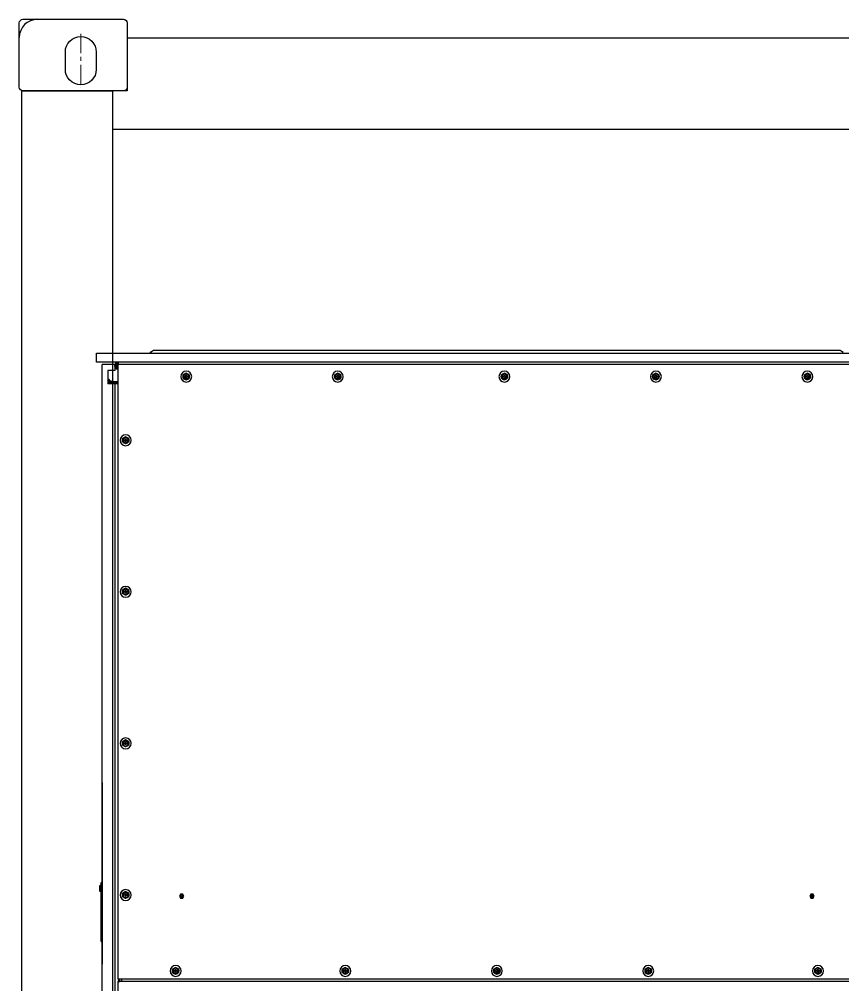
# Model space of a CAD drawing. Header units: millimetres. Extents: x 0 to 87554, y -20854 to 20404.
# Drawn here: x 7009 to 8368, y -10380 to -8788 of the extents above; entities that cross this region are included whole.
import ezdxf

# ---------------------------------------------------------------- set-up
doc = ezdxf.new("R2010")
doc.units = ezdxf.units.MM
doc.linetypes.add('CENTER', pattern=[50.8, 31.75, -6.35, 6.35, -6.35])
doc.layers.get('0').update_dxf_attribs({"lineweight": 15})
for name, color, linetype in [('2401-00071_BSO-M3-15_0', 7, 'Continuous'), ('2401-00198_NFH-M5-12_0', 7, 'Continuous'), ('2401-01089_0', 7, 'Continuous'), ('2401-01144-S-M6-16HWM_0', 7, 'Continuous'), ('4208-10637_0', 7, 'Continuous'), ('4208-10658_0', 7, 'Continuous'), ('4209-40888_0_0', 7, 'Continuous'), ('4212-KH002_041_0', 7, 'Continuous'), ('4212-KH011_041_0', 7, 'Continuous'), ('4215-12649_2_1_0', 7, 'Continuous'), ('4215-12649_2_2_0', 7, 'Continuous'), ('4215-12649_2_3_0', 7, 'Continuous'), ('4215-12653_3_0', 7, 'Continuous'), ('4215-12655_1_0', 7, 'Continuous'), ('4215-12661_1_0', 7, 'Continuous')]:
    doc.layers.add(name, color=color, linetype=linetype)
for name, color, linetype, lineweight in [('AM_0', 7, 'Continuous', 30), ('AM_7N', 4, 'CENTER', 15), ('THICK', 7, 'Continuous', 0)]:
    doc.layers.add(name, color=color, linetype=linetype, lineweight=lineweight)

# ---------------------------------------------------------------- blocks, each defined once
blk = doc.blocks.new('gy7u88')
at = {"layer": '2401-00071_BSO-M3-15_0', "color": 107, "linetype": 'Continuous'}
for p, q in [((905.8, -646), (905.3, -646)), ((905.8, -649.1), (905.3, -649.1)), ((905.8, -652.4), (905.3, -652.4)), ((905.8, -652.6), (905.3, -652.6)), ((905.8, -652.6), (905.8, -646))]:
    blk.add_line(p, q, dxfattribs=at)
at = {"layer": '2401-00198_NFH-M5-12_0', "color": 107, "linetype": 'Continuous'}
for p, q in [((-269.3, -853), (-267.5, -849.8)), ((-267.5, -856.2), (-269.3, -853)), ((-267.5, -849.8), (-263.8, -849.8)), ((-267.5, -852.5), (-267.5, -852.6)), ((-266.8, -852.5), (-267.5, -852.5)), ((-267, -852.6), (-267.5, -853.1)), ((-267.5, -852.6), (-267, -852.6)), ((-267.5, -853.1), (-267.5, -853.1)), ((-267.5, -853.1), (-267.5, -853.2)), ((-267.5, -853.2), (-267.5, -853.3)), ((-267.5, -853.3), (-267.5, -853.4)), ((-267.5, -853.4), (-267.4, -853.4)), ((-263.8, -856.2), (-267.5, -856.2)), ((-267.4, -853.1), (-266.8, -852.6)), ((-267.4, -853.2), (-267.4, -853.1)), ((-267.4, -853.3), (-267.4, -853.2)), ((-267.4, -853.3), (-267.4, -853.3)), ((-267.3, -853.4), (-267.4, -853.3)), ((-267.4, -853.4), (-267.4, -853.5)), ((-267.4, -853.5), (-267.2, -853.5)), ((-267.2, -853.4), (-267.3, -853.4)), ((-267.1, -853.4), (-267.2, -853.4)), ((-267.2, -853.5), (-267.1, -853.5)), ((-267, -853.4), (-267.1, -853.4)), ((-267.1, -853.5), (-267, -853.5)), ((-266.9, -853.3), (-267, -853.3)), ((-267, -853.3), (-267, -853.4)), ((-267, -853.5), (-266.9, -853.4)), ((-266.8, -853.3), (-266.9, -853.3)), ((-266.9, -853.4), (-266.8, -853.4)), ((-266.8, -852.6), (-266.8, -852.5)), ((-266.8, -853.4), (-266.8, -853.3)), ((-266.6, -852.5), (-266.6, -853.5)), ((-266.5, -852.5), (-266.6, -852.5)), ((-266.6, -853.5), (-266.5, -853.5)), ((-266.5, -853.3), (-266.5, -852.5)), ((-266.4, -853.2), (-266.5, -853.3)), ((-266.5, -853.5), (-266.4, -853.4)), ((-266.4, -853.4), (-266.4, -853.2)), ((-266.2, -852.9), (-266.2, -852.9)), ((-266.2, -852.9), (-266.1, -853)), ((-266.1, -853), (-266.2, -852.9)), ((-266.1, -853), (-266.2, -853.1)), ((-266.2, -853.2), (-266.1, -853.1)), ((-266.2, -853.1), (-266.2, -853.2)), ((-266.1, -852.8), (-266.1, -853)), ((-266, -852.8), (-266.1, -852.8)), ((-266.1, -853.1), (-266.1, -853.2)), ((-266.1, -853.2), (-266, -853.2)), ((-266, -853), (-266, -852.8)), ((-265.9, -852.9), (-266, -853)), ((-266, -853), (-265.9, -852.9)), ((-265.9, -853.1), (-266, -853)), ((-266, -853.2), (-266, -853.1)), ((-266, -853.1), (-265.9, -853.2)), ((-265.9, -852.9), (-265.9, -852.9)), ((-265.9, -853.2), (-265.9, -853.1)), ((-265.6, -852.6), (-265.7, -852.7)), ((-265.7, -852.7), (-265.7, -852.8)), ((-265.7, -852.8), (-265.7, -852.9)), ((-265.7, -852.9), (-265.7, -853)), ((-265.7, -853), (-265.6, -853.1)), ((-265.7, -853.4), (-265.7, -853.5)), ((-265.1, -853.4), (-265.7, -853.4)), ((-265.7, -853.5), (-265, -853.5)), ((-265.5, -852.5), (-265.6, -852.6)), ((-265.6, -852.7), (-265.5, -852.6)), ((-265.6, -852.8), (-265.6, -852.7)), ((-265.6, -852.7), (-265.6, -852.7)), ((-265.6, -852.8), (-265.6, -852.8)), ((-265.6, -852.9), (-265.6, -852.8)), ((-265.6, -853), (-265.6, -852.9)), ((-265.5, -853), (-265.6, -853)), ((-265.6, -853.1), (-265.5, -853.1)), ((-265.4, -852.5), (-265.5, -852.5)), ((-265.5, -852.6), (-265.4, -852.6)), ((-265.4, -853), (-265.5, -853)), ((-265.5, -853.1), (-265.4, -853.1)), ((-265.3, -852.5), (-265.4, -852.5)), ((-265.4, -852.6), (-265.3, -852.6)), ((-265.3, -853), (-265.4, -853)), ((-265.4, -853.1), (-265.3, -853.1)), ((-265.2, -852.5), (-265.3, -852.5)), ((-265.3, -852.6), (-265.2, -852.6)), ((-265.2, -853), (-265.3, -853)), ((-265.3, -853.1), (-265.2, -853.1)), ((-265.1, -852.6), (-265.2, -852.5)), ((-265.2, -852.6), (-265.2, -852.7)), ((-265.2, -852.7), (-265.1, -852.8)), ((-265.1, -852.9), (-265.2, -853)), ((-265.2, -853.1), (-265.1, -853.1)), ((-265, -852.7), (-265.1, -852.6)), ((-265.1, -852.8), (-265, -852.8)), ((-265, -852.9), (-265.1, -852.9)), ((-265.1, -853.1), (-265.1, -853.4)), ((-265, -852.8), (-265, -852.7)), ((-265, -853.5), (-265, -852.9)), ((-264.8, -852.5), (-264.8, -853.5)), ((-264.7, -852.5), (-264.8, -852.5)), ((-264.8, -853.5), (-264.6, -853.5)), ((-264.4, -852.5), (-264.7, -853.3)), ((-264.7, -853.3), (-264.7, -852.5)), ((-264.6, -853.5), (-264.3, -852.6)), ((-264.2, -852.5), (-264.4, -852.5)), ((-264.3, -852.6), (-264, -853.5)), ((-264, -853.3), (-264.2, -852.5)), ((-264, -852.5), (-264, -853.3)), ((-263.8, -852.5), (-264, -852.5)), ((-264, -853.5), (-263.8, -853.5)), ((-263.8, -849.8), (-262, -853)), ((-263.8, -853.5), (-263.8, -852.5)), ((-262, -853), (-263.8, -856.2)), ((770.7, -853), (772.5, -849.8)), ((772.5, -856.2), (770.7, -853)), ((772.5, -849.8), (776.2, -849.8)), ((773.2, -852.5), (772.5, -852.5)), ((772.5, -852.5), (772.5, -852.6)), ((773, -852.6), (772.5, -853.1)), ((772.5, -852.6), (773, -852.6)), ((772.5, -853.1), (772.5, -853.1)), ((772.5, -853.1), (772.5, -853.2)), ((772.5, -853.2), (772.5, -853.3)), ((772.5, -853.3), (772.5, -853.4)), ((772.5, -853.4), (772.6, -853.4)), ((776.2, -856.2), (772.5, -856.2)), ((772.6, -853.1), (773.2, -852.6)), ((772.6, -853.2), (772.6, -853.1)), ((772.6, -853.3), (772.6, -853.2)), ((772.7, -853.4), (772.6, -853.3)), ((772.6, -853.3), (772.6, -853.3)), ((772.6, -853.4), (772.6, -853.5)), ((772.6, -853.5), (772.8, -853.5)), ((772.8, -853.4), (772.7, -853.4)), ((772.9, -853.4), (772.8, -853.4)), ((772.8, -853.5), (772.9, -853.5)), ((773, -853.4), (772.9, -853.4)), ((772.9, -853.5), (773, -853.5)), ((773, -853.3), (773, -853.4)), ((773.1, -853.3), (773, -853.3)), ((773, -853.5), (773.1, -853.4)), ((773.2, -853.3), (773.1, -853.3)), ((773.1, -853.4), (773.2, -853.4)), ((773.2, -852.6), (773.2, -852.5)), ((773.2, -853.4), (773.2, -853.3)), ((773.5, -852.5), (773.4, -852.5)), ((773.4, -852.5), (773.4, -853.5)), ((773.4, -853.5), (773.5, -853.5)), ((773.5, -853.3), (773.5, -852.5)), ((773.6, -853.2), (773.5, -853.3)), ((773.5, -853.5), (773.6, -853.4)), ((773.6, -853.4), (773.6, -853.2)), ((773.8, -852.9), (773.8, -852.9)), ((773.8, -852.9), (773.9, -853)), ((773.9, -853), (773.8, -852.9)), ((773.9, -853), (773.8, -853.1)), ((773.8, -853.2), (773.9, -853.1)), ((773.8, -853.1), (773.8, -853.2)), ((774, -852.8), (773.9, -852.8)), ((773.9, -852.8), (773.9, -853)), ((773.9, -853.1), (773.9, -853.2)), ((773.9, -853.2), (774, -853.2)), ((774, -853), (774, -852.8)), ((774.1, -852.9), (774, -853)), ((774, -853), (774.1, -852.9)), ((774.1, -853.1), (774, -853)), ((774, -853.2), (774, -853.1)), ((774, -853.1), (774.1, -853.2)), ((774.1, -852.9), (774.1, -852.9)), ((774.1, -853.2), (774.1, -853.1)), ((774.4, -852.6), (774.3, -852.7)), ((774.3, -852.7), (774.3, -852.8)), ((774.3, -852.8), (774.3, -852.9)), ((774.3, -852.9), (774.3, -853)), ((774.3, -853), (774.4, -853.1)), ((774.9, -853.4), (774.3, -853.4)), ((774.3, -853.4), (774.3, -853.5)), ((774.3, -853.5), (775, -853.5)), ((774.5, -852.5), (774.4, -852.6)), ((774.4, -852.7), (774.5, -852.6)), ((774.4, -852.7), (774.4, -852.7)), ((774.4, -852.8), (774.4, -852.7)), ((774.4, -852.8), (774.4, -852.8)), ((774.4, -852.9), (774.4, -852.8)), ((774.4, -853), (774.4, -852.9)), ((774.5, -853), (774.4, -853)), ((774.4, -853.1), (774.5, -853.1)), ((774.6, -852.5), (774.5, -852.5)), ((774.5, -852.6), (774.6, -852.6)), ((774.6, -853), (774.5, -853)), ((774.5, -853.1), (774.6, -853.1)), ((774.7, -852.5), (774.6, -852.5)), ((774.6, -852.6), (774.7, -852.6)), ((774.7, -853), (774.6, -853)), ((774.6, -853.1), (774.7, -853.1)), ((774.8, -852.5), (774.7, -852.5)), ((774.7, -852.6), (774.8, -852.6)), ((774.8, -853), (774.7, -853)), ((774.7, -853.1), (774.8, -853.1)), ((774.9, -852.6), (774.8, -852.5)), ((774.8, -852.6), (774.8, -852.7)), ((774.8, -852.7), (774.9, -852.8)), ((774.9, -852.9), (774.8, -853)), ((774.8, -853.1), (774.9, -853.1)), ((775, -852.7), (774.9, -852.6)), ((774.9, -852.8), (775, -852.8)), ((775, -852.9), (774.9, -852.9)), ((774.9, -853.1), (774.9, -853.4)), ((775, -852.8), (775, -852.7)), ((775, -853.5), (775, -852.9)), ((775.3, -852.5), (775.2, -852.5)), ((775.2, -852.5), (775.2, -853.5)), ((775.2, -853.5), (775.4, -853.5)), ((775.6, -852.5), (775.3, -853.3)), ((775.3, -853.3), (775.3, -852.5)), ((775.4, -853.5), (775.7, -852.6)), ((775.8, -852.5), (775.6, -852.5)), ((775.7, -852.6), (776, -853.5)), ((776, -853.3), (775.8, -852.5)), ((776.2, -852.5), (776, -852.5)), ((776, -852.5), (776, -853.3)), ((776, -853.5), (776.2, -853.5)), ((776.2, -849.8), (778, -853)), ((776.2, -853.5), (776.2, -852.5)), ((778, -853), (776.2, -856.2))]:
    blk.add_line(p, q, dxfattribs=at)
at = {"layer": '2401-01089_0', "color": 107, "linetype": 'Continuous'}
for p, q in [((907, -835.3), (908.8, -835.3)), ((908.8, -835.3), (908.8, -845.3)), ((909.8, -836.3), (908.8, -835.3)), ((909.8, -836.3), (909.8, -844.3)), ((907, -845.3), (908.8, -845.3)), ((909.8, -844.3), (908.8, -845.3))]:
    blk.add_line(p, q, dxfattribs=at)
at = {"layer": '2401-01144-S-M6-16HWM_0', "color": 107, "linetype": 'Continuous'}
for p, q in [((-263.2, 6.6), (-258.2, 9.5)), ((-263.2, 0.8), (-263.2, 6.6)), ((-263.2, 0.8), (-258.1, -2)), ((-260.7, 4.2), (-260.7, 3.2)), ((-259.2, 4.2), (-260.7, 4.2)), ((-260.7, 3.2), (-259.2, 3.2)), ((-257.7, 6.3), (-258.7, 6.2)), ((-258.7, 6.2), (-258.7, 4.7)), ((-258.7, 2.7), (-258.7, 1.2)), ((-258.7, 1.2), (-257.7, 1.3)), ((-258.2, 9.5), (-253.2, 6.7)), ((-258.1, -2), (-253.2, 0.9)), ((-257.7, 4.8), (-257.7, 6.3)), ((-257.7, 1.3), (-257.7, 2.8)), ((-255.7, 4.3), (-257.2, 4.3)), ((-257.2, 3.3), (-255.7, 3.3)), ((-255.7, 3.3), (-255.7, 4.3)), ((-253.2, 0.9), (-253.2, 6.7)), ((-13.2, 6.6), (-8.2, 9.5)), ((-13.2, 0.8), (-13.2, 6.6)), ((-13.2, 0.8), (-8.1, -2)), ((-10.7, 4.2), (-10.7, 3.2)), ((-9.2, 4.2), (-10.7, 4.2)), ((-10.7, 3.2), (-9.2, 3.2)), ((-7.7, 6.3), (-8.7, 6.2)), ((-8.7, 6.2), (-8.7, 4.7)), ((-8.7, 2.7), (-8.7, 1.2)), ((-8.7, 1.2), (-7.7, 1.3)), ((-8.2, 9.5), (-3.2, 6.7)), ((-8.1, -2), (-3.2, 0.9)), ((-7.7, 4.8), (-7.7, 6.3)), ((-7.7, 1.3), (-7.7, 2.8)), ((-5.7, 4.3), (-7.2, 4.3)), ((-7.2, 3.3), (-5.7, 3.3)), ((-5.7, 3.3), (-5.7, 4.3)), ((-3.2, 0.9), (-3.2, 6.7)), ((236.8, 6.6), (241.8, 9.5)), ((236.8, 0.8), (236.8, 6.6)), ((236.8, 0.8), (241.9, -2)), ((239.3, 4.2), (239.3, 3.2)), ((240.8, 4.2), (239.3, 4.2)), ((239.3, 3.2), (240.8, 3.2)), ((242.3, 6.3), (241.3, 6.2)), ((241.3, 6.2), (241.3, 4.7)), ((241.3, 2.7), (241.3, 1.2)), ((241.3, 1.2), (242.3, 1.3)), ((241.8, 9.5), (246.8, 6.7)), ((241.9, -2), (246.8, 0.9)), ((242.3, 4.8), (242.3, 6.3)), ((242.3, 1.3), (242.3, 2.8)), ((244.3, 4.3), (242.8, 4.3)), ((242.8, 3.3), (244.3, 3.3)), ((244.3, 3.3), (244.3, 4.3)), ((246.8, 0.9), (246.8, 6.7)), ((511.8, 6.6), (516.8, 9.5)), ((511.8, 0.8), (511.8, 6.6)), ((511.8, 0.8), (516.9, -2)), ((514.3, 4.2), (514.3, 3.2)), ((515.8, 4.2), (514.3, 4.2)), ((514.3, 3.2), (515.8, 3.2)), ((517.3, 6.3), (516.3, 6.2)), ((516.3, 6.2), (516.3, 4.7)), ((516.3, 2.7), (516.3, 1.2)), ((516.3, 1.2), (517.3, 1.3)), ((516.8, 9.5), (521.8, 6.7)), ((516.9, -2), (521.8, 0.9)), ((517.3, 4.8), (517.3, 6.3)), ((517.3, 1.3), (517.3, 2.8)), ((519.3, 4.3), (517.8, 4.3)), ((517.8, 3.3), (519.3, 3.3)), ((519.3, 3.3), (519.3, 4.3)), ((521.8, 0.9), (521.8, 6.7)), ((761.8, 6.6), (766.8, 9.5)), ((761.8, 0.8), (761.8, 6.6)), ((761.8, 0.8), (766.9, -2)), ((764.3, 4.2), (764.3, 3.2)), ((765.8, 4.2), (764.3, 4.2)), ((764.3, 3.2), (765.8, 3.2)), ((767.3, 6.3), (766.3, 6.2)), ((766.3, 6.2), (766.3, 4.7)), ((766.3, 2.7), (766.3, 1.2)), ((766.3, 1.2), (767.3, 1.3)), ((766.8, 9.5), (771.8, 6.7)), ((766.9, -2), (771.8, 0.9)), ((767.3, 4.8), (767.3, 6.3)), ((767.3, 1.3), (767.3, 2.8)), ((769.3, 4.3), (767.8, 4.3)), ((767.8, 3.3), (769.3, 3.3)), ((769.3, 3.3), (769.3, 4.3)), ((771.8, 0.9), (771.8, 6.7)), ((861.8, -98.4), (866.8, -95.5)), ((866.8, -95.5), (871.8, -98.3)), ((861.8, -104.2), (861.8, -98.4)), ((861.8, -104.2), (866.9, -107)), ((864.3, -100.8), (864.3, -101.8)), ((865.8, -100.8), (864.3, -100.8)), ((864.3, -101.8), (865.8, -101.8)), ((867.3, -98.7), (866.3, -98.8)), ((866.3, -98.8), (866.3, -100.3)), ((866.3, -102.3), (866.3, -103.8)), ((866.3, -103.8), (867.3, -103.7)), ((866.9, -107), (871.8, -104.1)), ((867.3, -100.2), (867.3, -98.7)), ((867.3, -103.7), (867.3, -102.2)), ((869.3, -100.7), (867.8, -100.7)), ((867.8, -101.7), (869.3, -101.7)), ((869.3, -101.7), (869.3, -100.7)), ((871.8, -104.1), (871.8, -98.3)), ((861.8, -348.4), (866.8, -345.5)), ((861.8, -354.2), (861.8, -348.4)), ((867.3, -348.7), (866.3, -348.8)), ((866.3, -348.8), (866.3, -350.3)), ((866.8, -345.5), (871.8, -348.3)), ((867.3, -350.2), (867.3, -348.7)), ((871.8, -354.1), (871.8, -348.3)), ((861.8, -354.2), (866.9, -357)), ((864.3, -350.8), (864.3, -351.8)), ((865.8, -350.8), (864.3, -350.8)), ((864.3, -351.8), (865.8, -351.8)), ((866.3, -352.3), (866.3, -353.8)), ((866.3, -353.8), (867.3, -353.7)), ((866.9, -357), (871.8, -354.1)), ((867.3, -353.7), (867.3, -352.2)), ((869.3, -350.7), (867.8, -350.7)), ((867.8, -351.7), (869.3, -351.7)), ((869.3, -351.7), (869.3, -350.7)), ((861.8, -598.4), (866.8, -595.5)), ((861.8, -604.2), (861.8, -598.4)), ((861.8, -604.2), (866.9, -607)), ((865.8, -600.8), (864.3, -600.8)), ((864.3, -600.8), (864.3, -601.8)), ((864.3, -601.8), (865.8, -601.8)), ((867.3, -598.7), (866.3, -598.8)), ((866.3, -598.8), (866.3, -600.3)), ((866.3, -602.3), (866.3, -603.8)), ((866.3, -603.8), (867.3, -603.7)), ((866.8, -595.5), (871.8, -598.3)), ((866.9, -607), (871.8, -604.1)), ((867.3, -600.2), (867.3, -598.7)), ((867.3, -603.7), (867.3, -602.2)), ((869.3, -600.7), (867.8, -600.7)), ((867.8, -601.7), (869.3, -601.7)), ((869.3, -601.7), (869.3, -600.7)), ((871.8, -604.1), (871.8, -598.3)), ((861.8, -848.4), (866.8, -845.5)), ((861.8, -854.2), (861.8, -848.4)), ((861.8, -854.2), (866.9, -857)), ((865.8, -850.8), (864.3, -850.8)), ((864.3, -850.8), (864.3, -851.8)), ((864.3, -851.8), (865.8, -851.8)), ((867.3, -848.7), (866.3, -848.8)), ((866.3, -848.8), (866.3, -850.3)), ((866.3, -852.3), (866.3, -853.8)), ((866.3, -853.8), (867.3, -853.7)), ((866.8, -845.5), (871.8, -848.3)), ((866.9, -857), (871.8, -854.1)), ((867.3, -850.2), (867.3, -848.7)), ((867.3, -853.7), (867.3, -852.2)), ((869.3, -850.7), (867.8, -850.7)), ((867.8, -851.7), (869.3, -851.7)), ((869.3, -851.7), (869.3, -850.7)), ((871.8, -854.1), (871.8, -848.3)), ((-280.7, -973.4), (-275.7, -970.5)), ((-275.7, -970.5), (-270.7, -973.3)), ((-0.7, -973.4), (4.3, -970.5)), ((4.3, -970.5), (9.3, -973.3)), ((249.3, -973.4), (254.3, -970.5)), ((254.3, -970.5), (259.3, -973.3)), ((499.3, -973.4), (504.3, -970.5)), ((504.3, -970.5), (509.3, -973.3)), ((779.3, -973.4), (784.3, -970.5)), ((784.3, -970.5), (789.3, -973.3)), ((-280.7, -979.2), (-280.7, -973.4)), ((-280.7, -979.2), (-275.6, -982)), ((-278.2, -975.8), (-278.2, -976.8)), ((-276.7, -975.8), (-278.2, -975.8)), ((-278.2, -976.8), (-276.7, -976.8)), ((-275.2, -973.7), (-276.2, -973.8)), ((-276.2, -973.8), (-276.2, -975.3)), ((-276.2, -977.3), (-276.2, -978.8)), ((-276.2, -978.8), (-275.2, -978.7)), ((-275.6, -982), (-270.7, -979.1)), ((-275.2, -975.2), (-275.2, -973.7)), ((-275.2, -978.7), (-275.2, -977.2)), ((-273.2, -975.7), (-274.7, -975.7)), ((-274.7, -976.7), (-273.2, -976.7)), ((-273.2, -976.7), (-273.2, -975.7)), ((-270.7, -979.1), (-270.7, -973.3)), ((-0.7, -979.2), (-0.7, -973.4)), ((-0.7, -979.2), (4.4, -982)), ((1.8, -975.8), (1.8, -976.8)), ((3.3, -975.8), (1.8, -975.8)), ((1.8, -976.8), (3.3, -976.8)), ((4.8, -973.7), (3.8, -973.8)), ((3.8, -973.8), (3.8, -975.3)), ((3.8, -977.3), (3.8, -978.8)), ((3.8, -978.8), (4.8, -978.7)), ((4.4, -982), (9.3, -979.1)), ((4.8, -975.2), (4.8, -973.7)), ((4.8, -978.7), (4.8, -977.2)), ((6.8, -975.7), (5.3, -975.7)), ((5.3, -976.7), (6.8, -976.7)), ((6.8, -976.7), (6.8, -975.7)), ((9.3, -979.1), (9.3, -973.3)), ((249.3, -979.2), (249.3, -973.4)), ((249.3, -979.2), (254.4, -982)), ((251.8, -975.8), (251.8, -976.8)), ((253.3, -975.8), (251.8, -975.8)), ((251.8, -976.8), (253.3, -976.8)), ((254.8, -973.7), (253.8, -973.8)), ((253.8, -973.8), (253.8, -975.3)), ((253.8, -977.3), (253.8, -978.8)), ((253.8, -978.8), (254.8, -978.7)), ((254.4, -982), (259.3, -979.1)), ((254.8, -975.2), (254.8, -973.7)), ((254.8, -978.7), (254.8, -977.2)), ((256.8, -975.7), (255.3, -975.7)), ((255.3, -976.7), (256.8, -976.7)), ((256.8, -976.7), (256.8, -975.7)), ((259.3, -979.1), (259.3, -973.3)), ((499.3, -979.2), (499.3, -973.4)), ((499.3, -979.2), (504.4, -982)), ((503.3, -975.8), (501.8, -975.8)), ((501.8, -975.8), (501.8, -976.8)), ((501.8, -976.8), (503.3, -976.8)), ((504.8, -973.7), (503.8, -973.8)), ((503.8, -973.8), (503.8, -975.3)), ((503.8, -977.3), (503.8, -978.8)), ((503.8, -978.8), (504.8, -978.7)), ((504.4, -982), (509.3, -979.1)), ((504.8, -975.2), (504.8, -973.7)), ((504.8, -978.7), (504.8, -977.2)), ((506.8, -975.7), (505.3, -975.7)), ((505.3, -976.7), (506.8, -976.7)), ((506.8, -976.7), (506.8, -975.7)), ((509.3, -979.1), (509.3, -973.3)), ((779.3, -979.2), (779.3, -973.4)), ((779.3, -979.2), (784.4, -982)), ((783.3, -975.8), (781.8, -975.8)), ((781.8, -975.8), (781.8, -976.8)), ((781.8, -976.8), (783.3, -976.8)), ((784.8, -973.7), (783.8, -973.8)), ((783.8, -973.8), (783.8, -975.3)), ((783.8, -977.3), (783.8, -978.8)), ((783.8, -978.8), (784.8, -978.7)), ((784.4, -982), (789.3, -979.1)), ((784.8, -975.2), (784.8, -973.7)), ((784.8, -978.7), (784.8, -977.2)), ((786.8, -975.7), (785.3, -975.7)), ((785.3, -976.7), (786.8, -976.7)), ((786.8, -976.7), (786.8, -975.7)), ((789.3, -979.1), (789.3, -973.3))]:
    blk.add_line(p, q, dxfattribs=at)
for centre, radius in [((-258.2, 3.7), 9), ((-258.2, 3.7), 4.25), ((-8.2, 3.7), 9), ((-8.2, 3.7), 4.25), ((241.8, 3.7), 9), ((241.8, 3.7), 4.25), ((516.8, 3.7), 9), ((516.8, 3.7), 4.25), ((766.8, 3.7), 9), ((766.8, 3.7), 4.25), ((866.8, -101.3), 9), ((866.8, -101.3), 4.25), ((866.8, -351.3), 9), ((866.8, -351.3), 4.25), ((866.8, -601.3), 9), ((866.8, -601.3), 4.25), ((866.8, -851.3), 9), ((866.8, -851.3), 4.25), ((-275.7, -976.3), 9), ((4.3, -976.3), 9), ((254.3, -976.3), 9), ((504.3, -976.3), 9), ((784.3, -976.3), 9), ((-275.7, -976.3), 4.25), ((4.3, -976.3), 4.25), ((254.3, -976.3), 4.25), ((504.3, -976.3), 4.25), ((784.3, -976.3), 4.25)]:
    blk.add_circle(centre, radius, dxfattribs=at)
for centre, radius, start, end in [((-258.2, 3.7), 5.35, 159.6691, 201.3485), ((-258.2, 3.7), 5.47, 144.5164, 156.5013), ((-258.2, 3.7), 5.47, 204.5164, 216.5013), ((-258.2, 3.7), 5.35, 99.6691, 141.3485), ((-258.2, 3.7), 5.35, 219.6691, 261.3485), ((-259.2, 4.7), 0.5, 270.5088, 0.5088), ((-259.2, 2.7), 0.5, 0.5088, 90.5088), ((-258.2, 3.7), 5.47, 84.5164, 96.5013), ((-257.2, 4.8), 0.5, 180.5088, 270.5088), ((-257.2, 2.8), 0.5, 90.5088, 180.5088), ((-258.2, 3.7), 5.35, 39.6691, 81.3485), ((-258.2, 3.7), 5.35, 279.6691, 321.3485), ((-258.2, 3.7), 5.47, 24.5164, 36.5013), ((-258.2, 3.7), 5.47, 324.5164, 336.5013), ((-258.2, 3.7), 5.35, 339.6691, 21.3485), ((-8.2, 3.7), 5.35, 159.6691, 201.3485), ((-8.2, 3.7), 5.47, 144.5164, 156.5013), ((-8.2, 3.7), 5.47, 204.5164, 216.5013), ((-8.2, 3.7), 5.35, 99.6691, 141.3485), ((-8.2, 3.7), 5.35, 219.6691, 261.3485), ((-9.2, 4.7), 0.5, 270.5088, 0.5088), ((-9.2, 2.7), 0.5, 0.5088, 90.5088), ((-8.2, 3.7), 5.47, 84.5164, 96.5013), ((-7.2, 4.8), 0.5, 180.5088, 270.5088), ((-7.2, 2.8), 0.5, 90.5088, 180.5088), ((-8.2, 3.7), 5.35, 39.6691, 81.3485), ((-8.2, 3.7), 5.35, 279.6691, 321.3485), ((-8.2, 3.7), 5.47, 24.5164, 36.5013), ((-8.2, 3.7), 5.47, 324.5164, 336.5013), ((-8.2, 3.7), 5.35, 339.6691, 21.3485), ((241.8, 3.7), 5.35, 159.6691, 201.3485), ((241.8, 3.7), 5.47, 144.5164, 156.5013), ((241.8, 3.7), 5.47, 204.5164, 216.5013), ((241.8, 3.7), 5.35, 99.6691, 141.3485), ((241.8, 3.7), 5.35, 219.6691, 261.3485), ((240.8, 4.7), 0.5, 270.5088, 0.5088), ((240.8, 2.7), 0.5, 0.5088, 90.5088), ((241.8, 3.7), 5.47, 84.5164, 96.5013), ((242.8, 4.8), 0.5, 180.5088, 270.5088), ((242.8, 2.8), 0.5, 90.5088, 180.5088), ((241.8, 3.7), 5.35, 39.6691, 81.3485), ((241.8, 3.7), 5.35, 279.6691, 321.3485), ((241.8, 3.7), 5.47, 24.5164, 36.5013), ((241.8, 3.7), 5.47, 324.5164, 336.5013), ((241.8, 3.7), 5.35, 339.6691, 21.3485), ((516.8, 3.7), 5.35, 159.6691, 201.3485), ((516.8, 3.7), 5.47, 144.5164, 156.5013), ((516.8, 3.7), 5.47, 204.5164, 216.5013), ((516.8, 3.7), 5.35, 99.6691, 141.3485), ((516.8, 3.7), 5.35, 219.6691, 261.3485), ((515.8, 4.7), 0.5, 270.5088, 0.5088), ((515.8, 2.7), 0.5, 0.5088, 90.5088), ((516.8, 3.7), 5.47, 84.5164, 96.5013), ((517.8, 4.8), 0.5, 180.5088, 270.5088), ((517.8, 2.8), 0.5, 90.5088, 180.5088), ((516.8, 3.7), 5.35, 39.6691, 81.3485), ((516.8, 3.7), 5.35, 279.6691, 321.3485), ((516.8, 3.7), 5.47, 24.5164, 36.5013), ((516.8, 3.7), 5.47, 324.5164, 336.5013), ((516.8, 3.7), 5.35, 339.6691, 21.3485), ((766.8, 3.7), 5.35, 159.6691, 201.3485), ((766.8, 3.7), 5.47, 144.5164, 156.5013), ((766.8, 3.7), 5.47, 204.5164, 216.5013), ((766.8, 3.7), 5.35, 99.6691, 141.3485), ((766.8, 3.7), 5.35, 219.6691, 261.3485), ((765.8, 4.7), 0.5, 270.5088, 0.5088), ((765.8, 2.7), 0.5, 0.5088, 90.5088), ((766.8, 3.7), 5.47, 84.5164, 96.5013), ((767.8, 4.8), 0.5, 180.5088, 270.5088), ((767.8, 2.8), 0.5, 90.5088, 180.5088), ((766.8, 3.7), 5.35, 39.6691, 81.3485), ((766.8, 3.7), 5.35, 279.6691, 321.3485), ((766.8, 3.7), 5.47, 24.5164, 36.5013), ((766.8, 3.7), 5.47, 324.5164, 336.5013), ((766.8, 3.7), 5.35, 339.6691, 21.3485), ((-258.2, 3.7), 5.47, 264.5164, 276.5013), ((-8.2, 3.7), 5.47, 264.5164, 276.5013), ((241.8, 3.7), 5.47, 264.5164, 276.5013), ((516.8, 3.7), 5.47, 264.5164, 276.5013), ((766.8, 3.7), 5.47, 264.5164, 276.5013), ((866.8, -101.3), 5.35, 159.6691, 201.3485), ((866.8, -101.3), 5.47, 144.5164, 156.5013), ((866.8, -101.3), 5.47, 204.5164, 216.5013), ((866.8, -101.3), 5.35, 99.6691, 141.3485), ((866.8, -101.3), 5.35, 219.6691, 261.3485), ((865.8, -100.3), 0.5, 270.5088, 0.5088), ((865.8, -102.3), 0.5, 0.5088, 90.5088), ((866.8, -101.3), 5.47, 84.5164, 96.5013), ((866.8, -101.3), 5.47, 264.5164, 276.5013), ((867.8, -100.2), 0.5, 180.5088, 270.5088), ((867.8, -102.2), 0.5, 90.5088, 180.5088), ((866.8, -101.3), 5.35, 39.6691, 81.3485), ((866.8, -101.3), 5.35, 279.6691, 321.3485), ((866.8, -101.3), 5.47, 24.5164, 36.5013), ((866.8, -101.3), 5.47, 324.5164, 336.5013), ((866.8, -101.3), 5.35, 339.6691, 21.3485), ((866.8, -351.3), 5.35, 159.6691, 201.3485), ((866.8, -351.3), 5.47, 144.5164, 156.5013), ((866.8, -351.3), 5.35, 99.6691, 141.3485), ((866.8, -351.3), 5.47, 84.5164, 96.5013), ((866.8, -351.3), 5.35, 39.6691, 81.3485), ((866.8, -351.3), 5.47, 24.5164, 36.5013), ((866.8, -351.3), 5.35, 339.6691, 21.3485), ((866.8, -351.3), 5.47, 204.5164, 216.5013), ((866.8, -351.3), 5.35, 219.6691, 261.3485), ((865.8, -350.3), 0.5, 270.5088, 0.5088), ((865.8, -352.3), 0.5, 0.5088, 90.5088), ((866.8, -351.3), 5.47, 264.5164, 276.5013), ((867.8, -350.2), 0.5, 180.5088, 270.5088), ((867.8, -352.2), 0.5, 90.5088, 180.5088), ((866.8, -351.3), 5.35, 279.6691, 321.3485), ((866.8, -351.3), 5.47, 324.5164, 336.5013), ((866.8, -601.3), 5.35, 159.6691, 201.3485), ((866.8, -601.3), 5.47, 144.5164, 156.5013), ((866.8, -601.3), 5.47, 204.5164, 216.5013), ((866.8, -601.3), 5.35, 99.6691, 141.3485), ((866.8, -601.3), 5.35, 219.6691, 261.3485), ((865.8, -600.3), 0.5, 270.5088, 0.5088), ((865.8, -602.3), 0.5, 0.5088, 90.5088), ((866.8, -601.3), 5.47, 84.5164, 96.5013), ((867.8, -600.2), 0.5, 180.5088, 270.5088), ((867.8, -602.2), 0.5, 90.5088, 180.5088), ((866.8, -601.3), 5.35, 39.6691, 81.3485), ((866.8, -601.3), 5.35, 279.6691, 321.3485), ((866.8, -601.3), 5.47, 24.5164, 36.5013), ((866.8, -601.3), 5.47, 324.5164, 336.5013), ((866.8, -601.3), 5.35, 339.6691, 21.3485), ((866.8, -601.3), 5.47, 264.5164, 276.5013), ((866.8, -851.3), 5.35, 159.6691, 201.3485), ((866.8, -851.3), 5.47, 144.5164, 156.5013), ((866.8, -851.3), 5.47, 204.5164, 216.5013), ((866.8, -851.3), 5.35, 99.6691, 141.3485), ((866.8, -851.3), 5.35, 219.6691, 261.3485), ((865.8, -850.3), 0.5, 270.5088, 0.5088), ((865.8, -852.3), 0.5, 0.5088, 90.5088), ((866.8, -851.3), 5.47, 84.5164, 96.5013), ((866.8, -851.3), 5.47, 264.5164, 276.5013), ((867.8, -850.2), 0.5, 180.5088, 270.5088), ((867.8, -852.2), 0.5, 90.5088, 180.5088), ((866.8, -851.3), 5.35, 39.6691, 81.3485), ((866.8, -851.3), 5.35, 279.6691, 321.3485), ((866.8, -851.3), 5.47, 24.5164, 36.5013), ((866.8, -851.3), 5.47, 324.5164, 336.5013), ((866.8, -851.3), 5.35, 339.6691, 21.3485), ((-275.7, -976.3), 5.35, 99.6691, 141.3485), ((-275.7, -976.3), 5.47, 84.5164, 96.5013), ((-275.7, -976.3), 5.35, 39.6691, 81.3485), ((4.3, -976.3), 5.35, 99.6691, 141.3485), ((4.3, -976.3), 5.47, 84.5164, 96.5013), ((4.3, -976.3), 5.35, 39.6691, 81.3485), ((254.3, -976.3), 5.35, 99.6691, 141.3485), ((254.3, -976.3), 5.47, 84.5164, 96.5013), ((254.3, -976.3), 5.35, 39.6691, 81.3485), ((504.3, -976.3), 5.35, 99.6691, 141.3485), ((504.3, -976.3), 5.47, 84.5164, 96.5013), ((504.3, -976.3), 5.35, 39.6691, 81.3485), ((784.3, -976.3), 5.35, 99.6691, 141.3485), ((784.3, -976.3), 5.47, 84.5164, 96.5013), ((784.3, -976.3), 5.35, 39.6691, 81.3485), ((-275.7, -976.3), 5.35, 159.6691, 201.3485), ((-275.7, -976.3), 5.47, 144.5164, 156.5013), ((-275.7, -976.3), 5.47, 204.5164, 216.5013), ((-275.7, -976.3), 5.35, 219.6691, 261.3485), ((-276.7, -975.3), 0.5, 270.5088, 0.5088), ((-276.7, -977.3), 0.5, 0.5088, 90.5088), ((-275.7, -976.3), 5.47, 264.5164, 276.5013), ((-274.7, -975.2), 0.5, 180.5088, 270.5088), ((-274.7, -977.2), 0.5, 90.5088, 180.5088), ((-275.7, -976.3), 5.35, 279.6691, 321.3485), ((-275.7, -976.3), 5.47, 24.5164, 36.5013), ((-275.7, -976.3), 5.47, 324.5164, 336.5013), ((-275.7, -976.3), 5.35, 339.6691, 21.3485), ((4.3, -976.3), 5.35, 159.6691, 201.3485), ((4.3, -976.3), 5.47, 144.5164, 156.5013), ((4.3, -976.3), 5.47, 204.5164, 216.5013), ((4.3, -976.3), 5.35, 219.6691, 261.3485), ((3.3, -975.3), 0.5, 270.5088, 0.5088), ((3.3, -977.3), 0.5, 0.5088, 90.5088), ((4.3, -976.3), 5.47, 264.5164, 276.5013), ((5.3, -975.2), 0.5, 180.5088, 270.5088), ((5.3, -977.2), 0.5, 90.5088, 180.5088), ((4.3, -976.3), 5.35, 279.6691, 321.3485), ((4.3, -976.3), 5.47, 24.5164, 36.5013), ((4.3, -976.3), 5.47, 324.5164, 336.5013), ((4.3, -976.3), 5.35, 339.6691, 21.3485), ((254.3, -976.3), 5.35, 159.6691, 201.3485), ((254.3, -976.3), 5.47, 144.5164, 156.5013), ((254.3, -976.3), 5.47, 204.5164, 216.5013), ((254.3, -976.3), 5.35, 219.6691, 261.3485), ((253.3, -975.3), 0.5, 270.5088, 0.5088), ((253.3, -977.3), 0.5, 0.5088, 90.5088), ((254.3, -976.3), 5.47, 264.5164, 276.5013), ((255.3, -975.2), 0.5, 180.5088, 270.5088), ((255.3, -977.2), 0.5, 90.5088, 180.5088), ((254.3, -976.3), 5.35, 279.6691, 321.3485), ((254.3, -976.3), 5.47, 24.5164, 36.5013), ((254.3, -976.3), 5.47, 324.5164, 336.5013), ((254.3, -976.3), 5.35, 339.6691, 21.3485), ((504.3, -976.3), 5.35, 159.6691, 201.3485), ((504.3, -976.3), 5.47, 144.5164, 156.5013), ((504.3, -976.3), 5.47, 204.5164, 216.5013), ((504.3, -976.3), 5.35, 219.6691, 261.3485), ((503.3, -975.3), 0.5, 270.5088, 0.5088), ((503.3, -977.3), 0.5, 0.5088, 90.5088), ((504.3, -976.3), 5.47, 264.5164, 276.5013), ((505.3, -975.2), 0.5, 180.5088, 270.5088), ((505.3, -977.2), 0.5, 90.5088, 180.5088), ((504.3, -976.3), 5.35, 279.6691, 321.3485), ((504.3, -976.3), 5.47, 24.5164, 36.5013), ((504.3, -976.3), 5.47, 324.5164, 336.5013), ((504.3, -976.3), 5.35, 339.6691, 21.3485), ((784.3, -976.3), 5.35, 159.6691, 201.3485), ((784.3, -976.3), 5.47, 144.5164, 156.5013), ((784.3, -976.3), 5.47, 204.5164, 216.5013), ((784.3, -976.3), 5.35, 219.6691, 261.3485), ((783.3, -975.3), 0.5, 270.5088, 0.5088), ((783.3, -977.3), 0.5, 0.5088, 90.5088), ((784.3, -976.3), 5.47, 264.5164, 276.5013), ((785.3, -975.2), 0.5, 180.5088, 270.5088), ((785.3, -977.2), 0.5, 90.5088, 180.5088), ((784.3, -976.3), 5.35, 279.6691, 321.3485), ((784.3, -976.3), 5.47, 24.5164, 36.5013), ((784.3, -976.3), 5.47, 324.5164, 336.5013), ((784.3, -976.3), 5.35, 339.6691, 21.3485)]:
    blk.add_arc(centre, radius, start, end, dxfattribs=at)
at = {"layer": '4208-10637_0', "color": 107, "linetype": 'Continuous'}
for p, q in [((907, -830.3), (905.8, -830.3)), ((907, -927.8), (907, -830.3)), ((907, -927.8), (905.8, -927.8))]:
    blk.add_line(p, q, dxfattribs=at)
at = {"layer": '4208-10658_0', "color": 107, "linetype": 'Continuous'}
for p, q in [((905.8, -665.6), (905.3, -665.6)), ((905.8, -665.6), (905.8, -965)), ((905.8, -965), (905.3, -965))]:
    blk.add_line(p, q, dxfattribs=at)
at = {"layer": '4209-40888_0_0', "color": 107, "linetype": 'Continuous'}
for p, q in [((894.1, -1.2), (894.1, -8.3)), ((895.5, -1), (895, -0.7))]:
    blk.add_line(p, q, dxfattribs=at)
for centre, radius, start, end in [((894.7, -1.2), 0.6, 59.0074, 180), ((896, -0.1), 1, 239.0074, 288.0211)]:
    blk.add_arc(centre, radius, start, end, dxfattribs=at)
at = {"layer": '4212-KH002_041_0', "color": 107, "linetype": 'Continuous'}
for p, q in [((879.8, -4.8), (890.8, -4.8)), ((894.1, -6.3), (879.8, -6.3)), ((890.8, -3.3), (890.8, -4.8)), ((894.1, -3.3), (890.8, -3.3)), ((894.1, -4.8), (890.8, -4.8))]:
    blk.add_line(p, q, dxfattribs=at)
at = {"layer": '4212-KH011_041_0', "color": 107, "linetype": 'Continuous'}
for p, q in [((894.1, -7.8), (879.8, -7.8)), ((890.8, -8.3), (890.8, -7.8)), ((876.8, -989.8), (876.8, -993.8)), ((878.3, -993.8), (878.3, -989.8))]:
    blk.add_line(p, q, dxfattribs=at)
at = {"layer": '4215-12649_2_1_0', "color": 107, "linetype": 'Continuous'}
for p, q in [((915.1, 42.2), (-406.4, 42.2)), ((819.3, 47.2), (-310.7, 47.2)), ((915.1, 27.2), (915.1, 42.2)), ((-406.4, 27.2), (915.1, 27.2))]:
    blk.add_line(p, q, dxfattribs=at)
for centre, radius, start, end in [((-310.7, 40.7), 6.5, 90, 153.6122), ((819.3, 40.7), 6.5, 26.3878, 90), ((827.4, 44.7), 2.5, 206.3878, 270)]:
    blk.add_arc(centre, radius, start, end, dxfattribs=at)
at = {"layer": '4215-12649_2_2_0', "color": 107, "linetype": 'Continuous'}
blk.add_line((879.3, 27.2), (879.3, 23.7), dxfattribs=at)
at = {"layer": '4215-12649_2_3_0', "color": 107, "linetype": 'Continuous'}
for p, q in [((879.8, 23.7), (879.8, 27.2)), ((881.3, 17.2), (881.3, 27.2)), ((882.8, 17.2), (882.8, 27.2))]:
    blk.add_line(p, q, dxfattribs=at)
blk.add_arc((881.3, 17.2), 1.5, 180, 0, dxfattribs=at)
at = {"layer": '4215-12653_3_0', "color": 107, "linetype": 'Continuous'}
for p, q in [((-371.2, -993.8), (879.8, -993.8)), ((873.4, -989.8), (873.4, -993.8)), ((878.4, -993.8), (878.4, -995.2)), ((879.8, -993.8), (879.8, -1989.3))]:
    blk.add_line(p, q, dxfattribs=at)
at = {"layer": '4215-12655_1_0', "color": 107, "linetype": 'Continuous'}
for p, q in [((-371.2, 23.7), (879.8, 23.7)), ((878.4, 22.3), (879.8, 22.3)), ((879.8, 23.7), (879.8, -989.8)), ((-371.2, -989.8), (879.8, -989.8)), ((876.4, -988.6), (876.4, -989.8))]:
    blk.add_line(p, q, dxfattribs=at)
for centre in [(-265.7, -853), (774.3, -853)]:
    blk.add_circle(centre, 2.5, dxfattribs=at)
at = {"layer": '4215-12661_1_0', "color": 107, "linetype": 'Continuous'}
for p, q in [((884.3, 13.7), (884.3, 23.7)), ((884.3, 23.7), (905.3, 23.7)), ((886, 21.5), (884.3, 21.5)), ((905.3, -1989.3), (905.3, 23.7)), ((884.3, 13.7), (896.3, 13.7)), ((896.3, 13.7), (896.3, -8.3)), ((884.3, -1989.3), (884.3, -8.3)), ((884.3, -8.3), (896.3, -8.3))]:
    blk.add_line(p, q, dxfattribs=at)

msp = doc.modelspace()

# ---------------------------------------------------------------- linework, layer by layer
at = {"layer": 'AM_0'}
for points in [[(7015.387, -8905.968, -0.41421356), (7009.387, -8899.968), (7009.387, -8793.968, -0.41421356), (7015.387, -8787.968), (7181.387, -8787.968, -0.41421356), (7187.387, -8793.968), (7187.387, -8899.968, -0.41421356), (7181.387, -8905.968)], [(7085.387, -8841.968, -1), (7136.387, -8841.968), (7136.387, -8870.468, -1), (7085.387, -8870.468)]]:
    msp.add_lwpolyline(points, format="xyb", close=True, dxfattribs=at)
msp.add_arc((7039.387, -8817.968), 30, 90, 180, dxfattribs=at)
at = {"layer": 'AM_7N'}
msp.add_line((7110.887, -8811.968), (7110.887, -8900.968), dxfattribs=at)
at = {"layer": 'THICK', "lineweight": -3}
for points in [[(12850.387, -8968.968), (12850.387, -8905.968), (12889.387, -8905.968), (12889.387, -8818.968), (7187.387, -8818.968), (7187.387, -8905.968), (7163.387, -8905.968), (7163.387, -8968.968)], [(7013.387, -8905.968), (7163.387, -8905.968), (7163.387, -11565.968), (7013.387, -11565.968)]]:
    msp.add_lwpolyline(points, close=True, dxfattribs=at)

# ---------------------------------------------------------------- block references
at = {"xscale": -1}
msp.add_blockref('gy7u88', (8051.705, -9380.717), dxfattribs=at)

doc.saveas('drawing.dxf')
